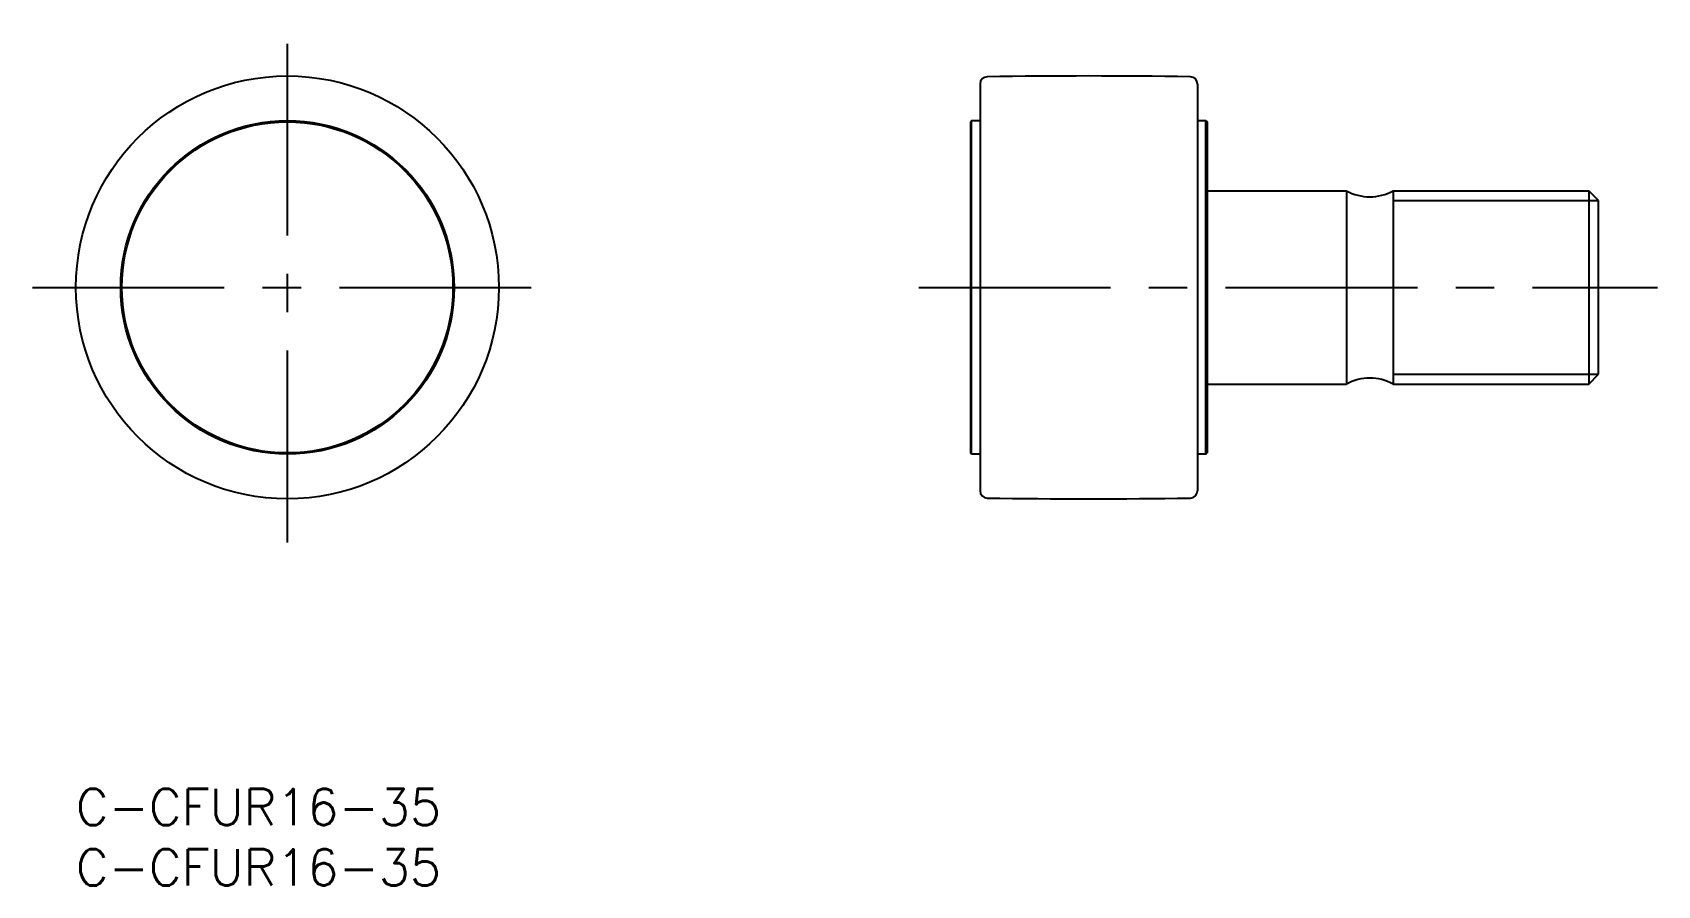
# Model space of a CAD drawing. Extents: x -4 to 131, y -1045 to 63.
# Drawn here: x -3.6 to 130.9, y -8 to 62.6 of the extents above; entities outside this region: 1.
import ezdxf

# ---------------------------------------------------------------- set-up
doc = ezdxf.new("R2010")
doc.units = 0
doc.header["$LTSCALE"] = 0.5
doc.linetypes.add('CENTER', pattern=[50.8, 31.75, -6.35, 6.35, -6.35])
for name, color, linetype in [('MSM_CENTER', 1, 'CENTER'), ('MSM_CONTINUOUS', 7, 'CONTINUOUS'), ('MSM_NARROW', 5, 'CONTINUOUS'), ('MSM_PART_NUMBER', 7, 'CONTINUOUS')]:
    doc.layers.add(name, color=color, linetype=linetype)
doc.styles.get("Standard").update_dxf_attribs({"font": 'txt.shx', "height": 3, "bigfont": 'bigfont.shx'})

# ---------------------------------------------------------------- blocks, each defined once
blk = doc.blocks.new('*U17')
at = {"layer": 'MSM_PART_NUMBER'}
blk.add_text('C-CFUR16-35', height=3, dxfattribs=at).set_placement((0, -3))
blk = doc.blocks.new('*U18')
at = {"layer": 'MSM_PART_NUMBER'}
blk.add_text('C-CFUR16-35', height=3, dxfattribs=at).set_placement((0, -8))

msp = doc.modelspace()

# ---------------------------------------------------------------- linework, layer by layer
at = {"layer": 'MSM_CENTER'}
for p, q in [((17.5, 20.4), (17.5, 62.6)), ((-3.6, 41.5), (38.6, 41.5)), ((69.75, 41.5), (130.89, 41.5))]:
    msp.add_line(p, q, dxfattribs=at)
at = {"layer": 'MSM_CONTINUOUS'}
for p, q in [((74.82, 58.33), (74.82, 24.67)), ((92.82, 58.33), (92.82, 24.67)), ((74.12, 55.3), (74.02, 55.2)), ((74.02, 55.2), (74.02, 27.8)), ((74.12, 27.7), (74.12, 55.3)), ((74.82, 55.3), (74.12, 55.3)), ((93.52, 55.3), (92.82, 55.3)), ((93.52, 55.3), (93.62, 55.2)), ((93.52, 27.7), (93.52, 55.3)), ((93.62, 55.2), (93.62, 27.8)), ((93.62, 49.5), (105.14, 49.5)), ((105.14, 49.5), (105.14, 33.5)), ((109.02, 49.5), (125.2, 49.5)), ((109.02, 49.5), (109.02, 33.5)), ((126.02, 48.69), (125.2, 49.5)), ((125.2, 49.5), (125.2, 33.5)), ((126.02, 34.31), (126.02, 48.69)), ((125.2, 33.5), (126.02, 34.31)), ((93.62, 33.5), (105.14, 33.5)), ((109.02, 33.5), (125.2, 33.5)), ((74.12, 27.7), (74.02, 27.8)), ((74.82, 27.7), (74.12, 27.7)), ((93.52, 27.7), (92.82, 27.7)), ((93.52, 27.7), (93.62, 27.8))]:
    msp.add_line(p, q, dxfattribs=at)
for radius in [17.5, 13.8, 13.7]:
    msp.add_circle((17.5, 41.5), radius, dxfattribs=at)
for centre, radius, start, end in [((75.42, 58.33), 0.6, 90.9638, 180), ((83.82, -441), 500, 89.0362, 90.9638), ((92.22, 58.33), 0.6, 0, 89.0362), ((107.08, 53), 4, 241.045, 298.955), ((107.08, 30), 4, 61.045, 118.955), ((75.42, 24.67), 0.6, 180, 269.0362), ((92.22, 24.67), 0.6, 270.9638, 0), ((83.82, 524), 500, 269.0362, 270.9638), ((77.72, -544.71), 500, 268.9686, 271.0314)]:
    msp.add_arc(centre, radius, start, end, dxfattribs=at)
at = {"layer": 'MSM_NARROW'}
for p, q in [((109.02, 48.69), (126.02, 48.69)), ((109.02, 34.31), (126.02, 34.31))]:
    msp.add_line(p, q, dxfattribs=at)

# ---------------------------------------------------------------- block references
at = {"layer": 'MSM_CONTINUOUS'}
for name in ['*U17', '*U18']:
    msp.add_blockref(name, (0, 0), dxfattribs=at)

doc.saveas('drawing.dxf')
